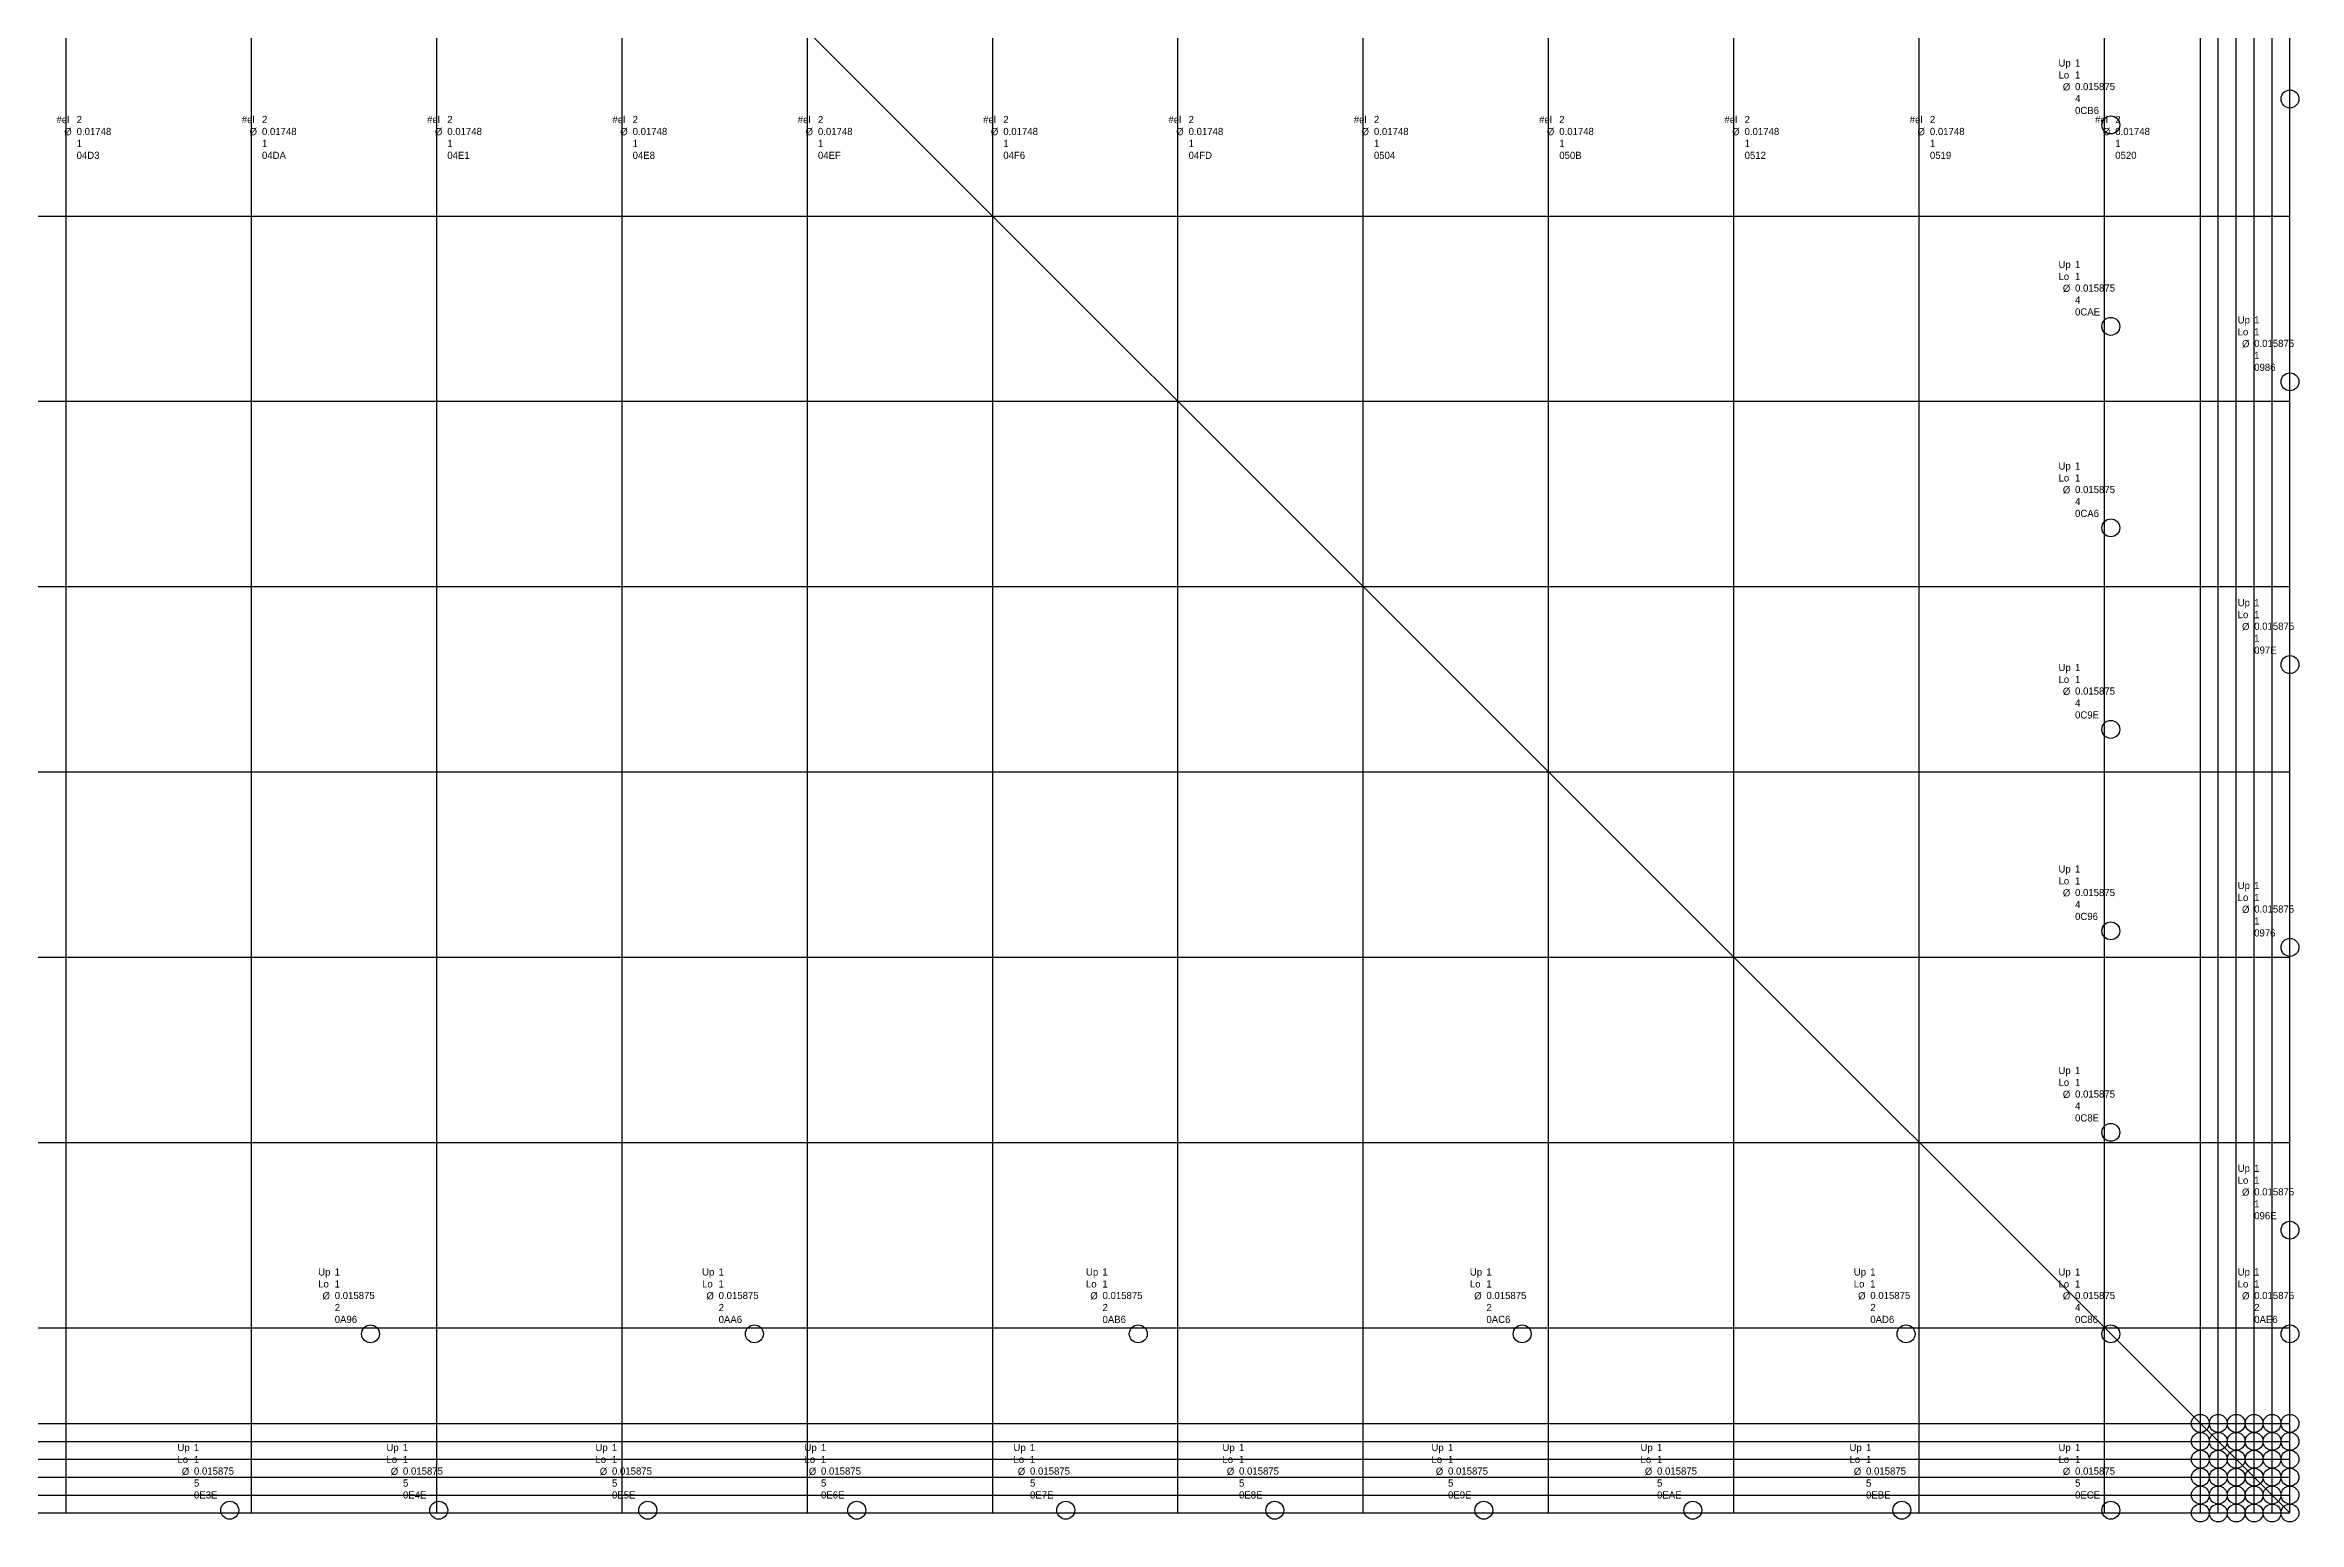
# Model space of a CAD drawing. Extents: x -24 to 199, y -12 to 167.
# Drawn here: x 87.3 to 150.2, y -0.2 to 41 of the extents above; entities that cross this region are included whole.
import ezdxf

# ---------------------------------------------------------------- set-up
doc = ezdxf.new("R2010")
doc.units = 0
doc.header["$MEASUREMENT"] = 0
doc.layers.get('0').update_dxf_attribs({"linetype": 'CONTINUOUS'})
doc.layers.add('PRIMARY', color=1, linetype='CONTINUOUS')
doc.layers.add('PRIMARYDATA', color=1, linetype='CONTINUOUS')

# ---------------------------------------------------------------- blocks, each defined once
blk = doc.blocks.new('CY_GRID')
for s, p in [('#el', (-0.567, 0.999)), ('%%c', (-0.35, 0.662))]:
    blk.add_text(s, height=0.2).set_placement(p)
at = {"layer": 'PRIMARYDATA', "linetype": 'Continuous'}
for tag, p in [('@NELEM', (-0.004, 1.001)), ('@DIAM', (-0.004, 0.667)), ('@GROUP', (-0.004, 0.334)), ('@HANDLE', (-0.004, 0.001))]:
    blk.add_attdef(tag, p, '', height=0.2, dxfattribs=at)
blk = doc.blocks.new('CY_ROD')
for s, p in [('Up', (-0.46, 1.328)), ('Lo', (-0.46, 0.995)), ('%%c', (-0.339, 0.663))]:
    blk.add_text(s, height=0.2).set_placement(p)
at = {"layer": 'PRIMARYDATA', "linetype": 'Continuous'}
for tag, p in [('@UPPER', (-0.001, 1.327)), ('@LOWER', (-0.001, 0.994)), ('@DIAM', (0.002, 0.671)), ('@GROUP', (0.002, 0.337)), ('@HANDLE', (0.002, 0.004))]:
    blk.add_attdef(tag, p, '', height=0.2, dxfattribs=at)

msp = doc.modelspace()

# ---------------------------------------------------------------- linework, layer by layer
at = {"layer": 'PRIMARY'}
for p, q in [((0, 150, -0.5), (150, 0, -0.5)), ((87.93103, 0, -0.5), (87.93103, 150, -0.5)), ((93.10345, 0, -0.5), (93.10345, 150, -0.5)), ((98.27586, 0, -0.5), (98.27586, 150, -0.5)), ((103.44828, 0, -0.5), (103.44828, 150, -0.5)), ((108.62069, 0, -0.5), (108.62069, 150, -0.5)), ((113.7931, 0, -0.5), (113.7931, 150, -0.5)), ((118.96552, 0, -0.5), (118.96552, 150, -0.5)), ((124.13793, 0, -0.5), (124.13793, 150, -0.5)), ((129.31034, 0, -0.5), (129.31034, 150, -0.5)), ((134.48276, 0, -0.5), (134.48276, 150, -0.5)), ((139.65517, 0, -0.5), (139.65517, 150, -0.5)), ((144.82759, 0, -0.5), (144.82759, 150, -0.5)), ((147.5, 0, -0.5), (147.5, 150, -0.5)), ((148, 0, -0.5), (148, 150, -0.5)), ((148.5, 0, -0.5), (148.5, 150, -0.5)), ((149, 0, -0.5), (149, 150, -0.5)), ((149.5, 0, -0.5), (149.5, 150, -0.5)), ((150, 0, -0.5), (150, 150, -0.5)), ((0, 36.2069, -0.5), (150, 36.2069, -0.5)), ((0, 31.03448, -0.5), (150, 31.03448, -0.5)), ((0, 25.86207, -0.5), (150, 25.86207, -0.5)), ((0, 20.68966, -0.5), (150, 20.68966, -0.5)), ((0, 15.51724, -0.5), (150, 15.51724, -0.5)), ((0, 10.34483, -0.5), (150, 10.34483, -0.5)), ((0, 5.17241, -0.5), (150, 5.17241, -0.5)), ((0, 2.5, -0.5), (150, 2.5, -0.5)), ((0, 2, -0.5), (150, 2, -0.5)), ((0, 1.5, -0.5), (150, 1.5, -0.5)), ((0, 1, -0.5), (150, 1, -0.5)), ((0, 0.5, -0.5), (150, 0.5, -0.5)), ((0, 0, -0.5), (150, 0, -0.5))]:
    msp.add_line(p, q, dxfattribs=at)
at = {"layer": 'PRIMARY', "color": 2}
for centre in [(150, 39.47368, -0.5), (145, 33.125, -0.5), (150, 31.57895, -0.5), (145, 27.5, -0.5), (150, 23.68421, -0.5), (145, 21.875, -0.5), (150, 15.78947, -0.5), (145, 10.625, -0.5), (150, 7.89474, -0.5), (96.42857, 5, -0.5), (107.14286, 5, -0.5), (117.85714, 5, -0.5), (128.57143, 5, -0.5), (139.28571, 5, -0.5), (145, 5, -0.5), (150, 5, -0.5), (147.5, 2.5, -0.5), (148, 2.5, -0.5), (148.5, 2.5, -0.5), (149, 2.5, -0.5), (149.5, 2.5, -0.5), (150, 2.5, -0.5), (147.5, 2, -0.5), (148, 2, -0.5), (148.5, 2, -0.5), (149, 2, -0.5), (149.5, 2, -0.5), (150, 2, -0.5), (147.5, 1.5, -0.5), (148, 1.5, -0.5), (148.5, 1.5, -0.5), (149, 1.5, -0.5), (149.5, 1.5, -0.5), (150, 1.5, -0.5), (147.5, 1, -0.5), (147.5, 0.5, -0.5), (148, 1, -0.5), (148, 0.5, -0.5), (148.5, 1, -0.5), (148.5, 0.5, -0.5), (149, 1, -0.5), (149, 0.5, -0.5), (149.5, 1, -0.5), (149.5, 0.5, -0.5), (150, 1, -0.5), (150, 0.5, -0.5), (92.5, 0.07678, -0.5), (98.33333, 0.07678, -0.5), (104.16667, 0.07678, -0.5), (110, 0.07678, -0.5), (115.83333, 0.07678, -0.5), (121.66667, 0.07678, -0.5), (127.5, 0.07678, -0.5), (133.33333, 0.07678, -0.5), (139.16667, 0.07678, -0.5), (145, 0.07678, -0.5), (147.5, 0, -0.5), (148, 0, -0.5), (148.5, 0, -0.5), (149, 0, -0.5), (149.5, 0, -0.5), (150, 0, -0.5)]:
    msp.add_circle(centre, 0.25, dxfattribs=at)
at = {"layer": 'PRIMARY'}
for centre in [(145, 38.75, -0.5), (145, 33.125, -0.5), (145, 27.5, -0.5), (145, 21.875, -0.5), (145, 16.25, -0.5), (145, 10.625, -0.5), (96.42857, 5, -0.5), (107.14286, 5, -0.5), (117.85714, 5, -0.5), (128.57143, 5, -0.5), (139.28571, 5, -0.5), (145, 5, -0.5), (92.5, 0.07678, -0.5), (98.33333, 0.07678, -0.5), (104.16667, 0.07678, -0.5), (110, 0.07678, -0.5), (115.83333, 0.07678, -0.5), (121.66667, 0.07678, -0.5), (127.5, 0.07678, -0.5), (133.33333, 0.07678, -0.5), (139.16667, 0.07678, -0.5), (145, 0.07678, -0.5)]:
    msp.add_circle(centre, 0.25, dxfattribs=at)

# ---------------------------------------------------------------- block references
at = {"layer": 'PRIMARYDATA'}
for name, p, values in [('CY_ROD', (144, 39.05), {'@UPPER': '1', '@LOWER': '1', '@DIAM': '0.015875', '@GROUP': '4', '@HANDLE': '0CB6'}), ('CY_GRID', (88.23103, 37.8), {'@NELEM': '2', '@DIAM': '0.01748', '@GROUP': '1', '@HANDLE': '04D3'}), ('CY_GRID', (93.40345, 37.8), {'@NELEM': '2', '@DIAM': '0.01748', '@GROUP': '1', '@HANDLE': '04DA'}), ('CY_GRID', (98.57586, 37.8), {'@NELEM': '2', '@DIAM': '0.01748', '@GROUP': '1', '@HANDLE': '04E1'}), ('CY_GRID', (103.74828, 37.8), {'@NELEM': '2', '@DIAM': '0.01748', '@GROUP': '1', '@HANDLE': '04E8'}), ('CY_GRID', (108.92069, 37.8), {'@NELEM': '2', '@DIAM': '0.01748', '@GROUP': '1', '@HANDLE': '04EF'}), ('CY_GRID', (114.0931, 37.8), {'@NELEM': '2', '@DIAM': '0.01748', '@GROUP': '1', '@HANDLE': '04F6'}), ('CY_GRID', (119.26552, 37.8), {'@NELEM': '2', '@DIAM': '0.01748', '@GROUP': '1', '@HANDLE': '04FD'}), ('CY_GRID', (124.43793, 37.8), {'@NELEM': '2', '@DIAM': '0.01748', '@GROUP': '1', '@HANDLE': '0504'}), ('CY_GRID', (129.61034, 37.8), {'@NELEM': '2', '@DIAM': '0.01748', '@GROUP': '1', '@HANDLE': '050B'}), ('CY_GRID', (134.78276, 37.8), {'@NELEM': '2', '@DIAM': '0.01748', '@GROUP': '1', '@HANDLE': '0512'}), ('CY_GRID', (139.95517, 37.8), {'@NELEM': '2', '@DIAM': '0.01748', '@GROUP': '1', '@HANDLE': '0519'}), ('CY_GRID', (145.12759, 37.8), {'@NELEM': '2', '@DIAM': '0.01748', '@GROUP': '1', '@HANDLE': '0520'}), ('CY_ROD', (144, 33.425), {'@UPPER': '1', '@LOWER': '1', '@DIAM': '0.015875', '@GROUP': '4', '@HANDLE': '0CAE'}), ('CY_ROD', (149, 31.87895), {'@UPPER': '1', '@LOWER': '1', '@DIAM': '0.015875', '@GROUP': '1', '@HANDLE': '0986'}), ('CY_ROD', (144, 27.8), {'@UPPER': '1', '@LOWER': '1', '@DIAM': '0.015875', '@GROUP': '4', '@HANDLE': '0CA6'}), ('CY_ROD', (149, 23.98421), {'@UPPER': '1', '@LOWER': '1', '@DIAM': '0.015875', '@GROUP': '1', '@HANDLE': '097E'}), ('CY_ROD', (144, 22.175), {'@UPPER': '1', '@LOWER': '1', '@DIAM': '0.015875', '@GROUP': '4', '@HANDLE': '0C9E'}), ('CY_ROD', (144, 16.55), {'@UPPER': '1', '@LOWER': '1', '@DIAM': '0.015875', '@GROUP': '4', '@HANDLE': '0C96'}), ('CY_ROD', (149, 16.08947), {'@UPPER': '1', '@LOWER': '1', '@DIAM': '0.015875', '@GROUP': '1', '@HANDLE': '0976'}), ('CY_ROD', (144, 10.925), {'@UPPER': '1', '@LOWER': '1', '@DIAM': '0.015875', '@GROUP': '4', '@HANDLE': '0C8E'}), ('CY_ROD', (149, 8.19474), {'@UPPER': '1', '@LOWER': '1', '@DIAM': '0.015875', '@GROUP': '1', '@HANDLE': '096E'}), ('CY_ROD', (95.42857, 5.3), {'@UPPER': '1', '@LOWER': '1', '@DIAM': '0.015875', '@GROUP': '2', '@HANDLE': '0A96'}), ('CY_ROD', (106.14286, 5.3), {'@UPPER': '1', '@LOWER': '1', '@DIAM': '0.015875', '@GROUP': '2', '@HANDLE': '0AA6'}), ('CY_ROD', (116.85714, 5.3), {'@UPPER': '1', '@LOWER': '1', '@DIAM': '0.015875', '@GROUP': '2', '@HANDLE': '0AB6'}), ('CY_ROD', (127.57143, 5.3), {'@UPPER': '1', '@LOWER': '1', '@DIAM': '0.015875', '@GROUP': '2', '@HANDLE': '0AC6'}), ('CY_ROD', (138.28571, 5.3), {'@UPPER': '1', '@LOWER': '1', '@DIAM': '0.015875', '@GROUP': '2', '@HANDLE': '0AD6'}), ('CY_ROD', (144, 5.3), {'@UPPER': '1', '@LOWER': '1', '@DIAM': '0.015875', '@GROUP': '4', '@HANDLE': '0C86'}), ('CY_ROD', (149, 5.3), {'@UPPER': '1', '@LOWER': '1', '@DIAM': '0.015875', '@GROUP': '2', '@HANDLE': '0AE6'}), ('CY_ROD', (91.5, 0.4), {'@UPPER': '1', '@LOWER': '1', '@DIAM': '0.015875', '@GROUP': '5', '@HANDLE': '0E3E'}), ('CY_ROD', (97.33333, 0.4), {'@UPPER': '1', '@LOWER': '1', '@DIAM': '0.015875', '@GROUP': '5', '@HANDLE': '0E4E'}), ('CY_ROD', (103.16667, 0.4), {'@UPPER': '1', '@LOWER': '1', '@DIAM': '0.015875', '@GROUP': '5', '@HANDLE': '0E5E'}), ('CY_ROD', (109, 0.4), {'@UPPER': '1', '@LOWER': '1', '@DIAM': '0.015875', '@GROUP': '5', '@HANDLE': '0E6E'}), ('CY_ROD', (114.83333, 0.4), {'@UPPER': '1', '@LOWER': '1', '@DIAM': '0.015875', '@GROUP': '5', '@HANDLE': '0E7E'}), ('CY_ROD', (120.66667, 0.4), {'@UPPER': '1', '@LOWER': '1', '@DIAM': '0.015875', '@GROUP': '5', '@HANDLE': '0E8E'}), ('CY_ROD', (126.5, 0.4), {'@UPPER': '1', '@LOWER': '1', '@DIAM': '0.015875', '@GROUP': '5', '@HANDLE': '0E9E'}), ('CY_ROD', (132.33333, 0.4), {'@UPPER': '1', '@LOWER': '1', '@DIAM': '0.015875', '@GROUP': '5', '@HANDLE': '0EAE'}), ('CY_ROD', (138.16667, 0.4), {'@UPPER': '1', '@LOWER': '1', '@DIAM': '0.015875', '@GROUP': '5', '@HANDLE': '0EBE'}), ('CY_ROD', (144, 0.4), {'@UPPER': '1', '@LOWER': '1', '@DIAM': '0.015875', '@GROUP': '5', '@HANDLE': '0ECE'})]:
    msp.add_blockref(name, p, dxfattribs=at).add_auto_attribs(values)
at = {"layer": 'PRIMARYDATA', "color": 2}
msp.add_blockref('CY_ROD', (144, 39.05), dxfattribs=at)
msp.add_blockref('CY_ROD', (144, 39.05), dxfattribs=at)

doc.saveas('drawing.dxf')
